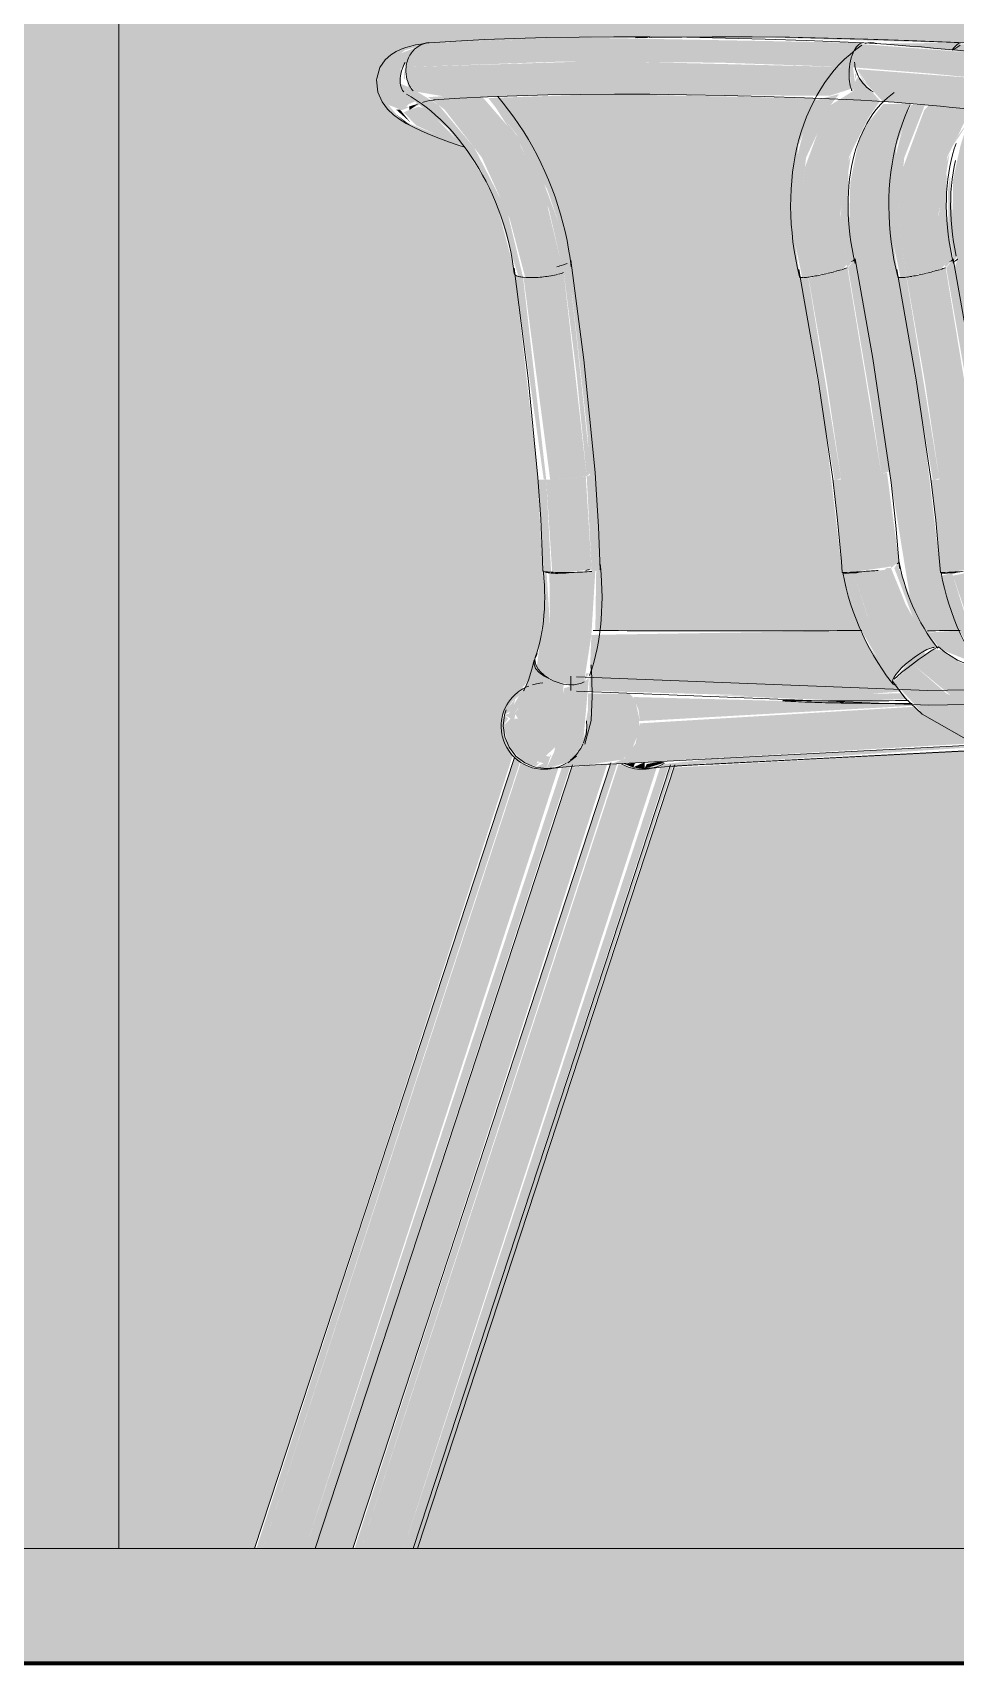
# Model space of a CAD drawing. Header units: inches. Extents: x 20426 to 92531, y -195 to 750.
# Drawn here: x 28104.65 to 28120.73, y 0 to 28.43 of the extents above; entities that cross this region are included whole.
import ezdxf

# ---------------------------------------------------------------- set-up
doc = ezdxf.new("R2010")
doc.units = ezdxf.units.IN
doc.header["$MEASUREMENT"] = 0
doc.linetypes.add('Grid Line 1_2_', pattern=[0.875, 0.5, -0.125, 0.125, -0.125])
for name, color, linetype, lineweight in [('A-DOOR', 31, 'Continuous', 13), ('A-FLOR-LEVL', 51, 'Continuous', 9), ('A-GLAZ-CWMG', 51, 'Continuous', 9), ('C-TOPO', 7, 'Continuous', 9), ('I-FURN', 30, 'Continuous', 9)]:
    doc.layers.add(name, color=color, linetype=linetype, lineweight=lineweight)

# ---------------------------------------------------------------- blocks, each defined once
blk = doc.blocks.new('HermanMiller_Collection_Air-Chair_SideChair_Arms - Arms-457867-Elevation - South')
at = {"layer": 'I-FURN'}
h = blk.add_hatch(color=256, dxfattribs=at)
h.paths.add_polyline_path([(26177.513, 26.845), (26177.754, 27.083), (26177.732, 27.076), (26177.514, 26.846)], flags=0)
h.paths.add_polyline_path([(26177.363, 26.451), (26177.686, 26.947), (26177.454, 26.63), (26177.382, 26.487)], flags=0)
h = blk.add_hatch(color=256, dxfattribs=at)
h.paths.add_polyline_path([(26177.381, 24.437), (26177.433, 24.515), (26177.343, 25.436), (26177.315, 25.951), (26177.281, 25.682), (26177.286, 25.064), (26177.38, 24.439)], flags=0)
h.paths.add_polyline_path([(26177.292, 24.485), (26177.293, 24.485), (26177.292, 24.485)], flags=0)
h.paths.add_polyline_path([(26177.362, 24.485), (26177.368, 24.485), (26177.359, 24.505)], flags=0)
for points in [[(26177.976, 20.748), (26178.049, 20.78), (26177.448, 24.485), (26177.398, 24.334), (26177.976, 20.75)], [(26167.997, 2), (26168.036, 2), (26172.493, 15.659), (26172.428, 15.615), (26167.96, 2)]]:
    blk.add_hatch(color=256, dxfattribs=at).paths.add_polyline_path(points, flags=0)
for p, q in [((26171.874, 28.335), (26172.042, 28.34)), ((26173.179, 15.675), (26178.026, 15.928)), ((26168.037, 2), (26172.52, 15.664))]:
    blk.add_line(p, q, dxfattribs=at)
at = {"layer": 'I-FURN', "flags": 128}
for points in [[(26172.111, 28.341), (26172.641, 28.35), (26173.243, 28.353), (26173.869, 28.352), (26174.518, 28.345), (26175.189, 28.332), (26175.881, 28.314), (26176.593, 28.291), (26177.324, 28.263), (26177.601, 28.251)], [(26177.409, 26.196), (26177.386, 26.091), (26177.367, 25.982), (26177.352, 25.87), (26177.339, 25.756), (26177.331, 25.64), (26177.326, 25.521), (26177.325, 25.401), (26177.327, 25.279), (26177.334, 25.156), (26177.344, 25.032), (26177.358, 24.907), (26177.375, 24.781), (26177.397, 24.655), (26177.422, 24.529)], [(26172.483, 15.632), (26172.558, 15.638), (26172.639, 15.644), (26172.727, 15.649), (26172.821, 15.655), (26172.922, 15.661), (26173.028, 15.667), (26173.14, 15.673), (26173.179, 15.675)]]:
    blk.add_lwpolyline(points, dxfattribs=at)
at = {"layer": 'I-FURN'}
blk.add_ellipse((26176.956, 24.392), major_axis=(0.491, 0.093), ratio=0.137076, start_param=5.750632, end_param=6.274231, dxfattribs=at)
blk = doc.blocks.new('HermanMiller_Collection_Air-Chair_SideChair_Arms - Arms-V18-Elevation - South')
at = {"layer": 'I-FURN'}
for points in [[(26177.356, 28.114), (26177.451, 28.228), (26177.503, 28.249), (26175.978, 28.234), (26177.281, 28.121)], [(26179.625, 27.861), (26179.649, 28.061), (26177.451, 28.228), (26177.402, 28.11), (26179.594, 27.865)], [(26176.469, 24.155), (26176.546, 24.162), (26176.407, 25.242), (26176.518, 26.248), (26176.879, 27.169), (26176.642, 27.165), (26176.536, 26.943), (26176.278, 25.936), (26176.269, 25.026), (26176.451, 24.156)], [(26176.546, 24.162), (26177.154, 24.3), (26177.227, 24.38), (26177.114, 25.257), (26177.27, 26.268), (26177.603, 26.939), (26177.689, 27.089), (26176.945, 27.163), (26176.866, 27.076), (26176.5, 26.082), (26176.407, 25.242), (26176.545, 24.177)], [(26177.234, 24.327), (26177.303, 24.41), (26177.349, 24.46), (26177.358, 24.515), (26177.259, 25.289), (26177.253, 25.993), (26177.306, 26.33), (26177.195, 25.993), (26177.118, 25.22), (26177.231, 24.351)], [(26177.831, 20.731), (26177.973, 20.78), (26177.372, 24.485), (26177.249, 24.327), (26177.572, 22.477)], [(26177.051, 20.635), (26177.127, 20.656), (26176.556, 24.164), (26176.419, 24.162), (26177.013, 20.637), (26177.023, 20.637)], [(26177.13, 20.637), (26177.831, 20.731), (26177.239, 24.329), (26176.765, 24.2), (26176.561, 24.155), (26176.878, 22.333)], [(26177.166, 19.015), (26177.295, 19.025), (26177.13, 20.637), (26176.983, 20.635), (26177.153, 19.016)], [(26177.295, 19.02), (26177.929, 19.108), (26177.971, 19.118), (26177.996, 19.118), (26177.831, 20.731), (26177.13, 20.637), (26177.295, 19.025)], [(26177.997, 17.496), (26178.504, 17.606), (26178.685, 17.704), (26178.256, 18.452), (26177.998, 19.093), (26177.92, 19.091), (26177.885, 19.06), (26177.828, 19.055), (26177.366, 18.961), (26177.694, 17.998), (26177.99, 17.507)], [(26177.782, 17.469), (26177.964, 17.55), (26177.586, 18.254), (26177.351, 19.009), (26177.176, 18.961), (26177.484, 17.998), (26177.776, 17.479)], [(26177.708, 17.46), (26177.762, 17.501), (26177.453, 18.003), (26176.933, 17.969), (26177.141, 17.681), (26177.636, 17.482), (26177.697, 17.464)], [(26173.083, 15.675), (26177.875, 15.978), (26177.697, 16.017), (26177.556, 15.997), (26173.359, 15.776), (26173.154, 15.688)], [(26167.051, 2), (26171.514, 15.682), (26171.391, 15.658), (26166.937, 2), (26166.987, 2)], [(26167.351, 2), (26167.794, 2), (26172.206, 15.622), (26171.775, 15.606), (26171.538, 15.675), (26167.051, 2), (26167.248, 2)], [(26167.794, 2), (26167.96, 2), (26172.417, 15.659), (26172.262, 15.615), (26169.129, 6.068)], [(26171.993, 15.597), (26172.341, 15.701), (26172.261, 15.721), (26172.029, 15.675), (26171.994, 15.6)], [(26172.161, 15.615), (26172.697, 15.66), (26173.226, 15.701), (26173.311, 15.776), (26172.297, 15.675)]]:
    blk.add_hatch(color=256, dxfattribs=at).paths.add_polyline_path(points, flags=0)
h = blk.add_hatch(color=256, dxfattribs=at)
h.paths.add_polyline_path([(26176.914, 18.001), (26177.482, 18.003), (26177.172, 18.974), (26177.142, 19.077), (26176.837, 21.642), (26176.397, 24.26), (26176.273, 25.121), (26176.383, 26.453), (26176.632, 27.19), (26176.152, 27.181), (26175.798, 26.739), (26175.697, 26.411), (26175.577, 25.819), (26175.56, 25.064), (26176.616, 18.591), (26176.813, 18.172), (26176.891, 18.039)], flags=0)
h.paths.add_polyline_path([(26175.58, 24.485), (26175.578, 24.512), (26175.58, 24.485)], flags=0)
h = blk.add_hatch(color=256, dxfattribs=at)
h.paths.add_polyline_path([(26171.993, 15.597), (26171.993, 15.707), (26171.914, 15.675), (26171.799, 15.622), (26171.923, 15.606)], flags=0)
h.paths.add_polyline_path([(26171.799, 15.622), (26171.827, 15.699), (26171.672, 15.675)], flags=0)
h = blk.add_hatch(color=256, dxfattribs=at)
h.paths.add_polyline_path([(26171.775, 15.606), (26171.799, 15.622), (26171.745, 15.622)], flags=0)
h.paths.add_polyline_path([(26172.065, 15.612), (26172.297, 15.675), (26172.126, 15.623)], flags=0)
for p, q in [((26171.833, 28.336), (26171.989, 28.34)), ((26177.489, 28.206), (26177.384, 28.13)), ((26173.103, 15.675), (26178.015, 15.931)), ((26171.404, 15.698), (26166.909, 2)), ((26167.961, 2), (26172.445, 15.664)), ((26172.122, 15.608), (26171.993, 15.597))]:
    blk.add_line(p, q, dxfattribs=at)
at = {"layer": 'I-FURN', "flags": 128}
for points in [[(26172.069, 28.342), (26172.566, 28.35), (26173.167, 28.353), (26173.793, 28.352), (26174.442, 28.345), (26175.113, 28.332), (26175.805, 28.314), (26176.518, 28.291), (26177.249, 28.263), (26177.525, 28.251)], [(26176.619, 27.165), (26176.582, 27.088), (26176.528, 26.961), (26176.478, 26.83), (26176.434, 26.697), (26176.394, 26.561), (26176.359, 26.422), (26176.329, 26.281), (26176.304, 26.138), (26176.284, 25.993), (26176.268, 25.845), (26176.257, 25.697), (26176.251, 25.547), (26176.249, 25.395), (26176.253, 25.243), (26176.261, 25.09), (26176.273, 24.936), (26176.29, 24.782), (26176.312, 24.628), (26176.338, 24.474), (26176.368, 24.32), (26176.403, 24.167)], [(26177.42, 26.495), (26177.388, 26.399), (26177.359, 26.299), (26177.333, 26.196), (26177.311, 26.091), (26177.292, 25.982), (26177.276, 25.87), (26177.264, 25.756), (26177.255, 25.64), (26177.251, 25.521), (26177.249, 25.401), (26177.252, 25.279), (26177.258, 25.156), (26177.268, 25.032), (26177.282, 24.907), (26177.3, 24.781), (26177.321, 24.655), (26177.346, 24.529), (26177.375, 24.402)], [(26177.973, 20.78), (26177.68, 22.744), (26177.372, 24.486)], [(26176.39, 24.299), (26176.727, 22.377), (26176.982, 20.647)], [(26176.982, 20.647), (26177.068, 19.929), (26177.134, 19.207), (26177.148, 19.017)], [(26177.158, 19.015), (26177.185, 18.877), (26177.218, 18.74), (26177.254, 18.603), (26177.295, 18.468), (26177.34, 18.334), (26177.389, 18.201), (26177.442, 18.07), (26177.499, 17.941), (26177.56, 17.815), (26177.625, 17.69), (26177.694, 17.568), (26177.758, 17.462)], [(26171.993, 15.597), (26171.799, 15.622), (26171.637, 15.687)], [(26172.118, 15.604), (26172.126, 15.605), (26172.15, 15.608), (26172.184, 15.612), (26172.228, 15.617), (26172.28, 15.622), (26172.34, 15.627), (26172.407, 15.632), (26172.482, 15.638), (26172.564, 15.644), (26172.652, 15.649), (26172.746, 15.655), (26172.846, 15.661), (26172.953, 15.667), (26173.065, 15.673), (26173.103, 15.675)]]:
    blk.add_lwpolyline(points, dxfattribs=at)
at = {"layer": 'I-FURN'}
for centre, major_axis, ratio, start_param, end_param in [((26176.881, 24.392), (0.491, 0.093), 0.137076, 5.750632, 6.274231), ((26176.881, 24.392), (0.491, 0.093), 0.137076, 3.132638, 3.141593), ((26176.889, 24.285), (0.486, 0.118), 0.11091, 3.117428, 3.641027), ((26176.889, 24.285), (0.486, 0.118), 0.11091, 3.927624, 4.164626), ((26176.889, 24.285), (0.486, 0.118), 0.11091, 4.19201, 4.426425), ((26176.889, 24.285), (0.486, 0.118), 0.11091, 4.449878, 4.688225), ((26176.889, 24.285), (0.486, 0.118), 0.11091, 4.712693, 4.950024), ((26176.889, 24.285), (0.486, 0.118), 0.11091, 4.976849, 5.211823), ((26176.889, 24.285), (0.486, 0.118), 0.11091, 5.243425, 5.473623), ((26176.889, 24.285), (0.486, 0.118), 0.11091, 3.675263, 3.902826), ((26177.647, 19.052), (0.499, 0.035), 0.020295, 3.141996, 3.927394), ((26177.649, 19.106), (0.492, 0.091), 0.107353, 3.141593, 4.040105), ((26177.647, 19.052), (0.499, 0.035), 0.020295, 3.927394, 4.450993), ((26177.649, 19.106), (0.492, 0.091), 0.107353, 4.040105, 4.477529), ((26171.95, 16.334), (-0.202, 0.722), 0.995009, 2.368097, 2.891696), ((26171.95, 16.334), (-0.202, 0.722), 0.995009, 2.891696, 3.415295)]:
    blk.add_ellipse(centre, major_axis=major_axis, ratio=ratio, start_param=start_param, end_param=end_param, dxfattribs=at)
blk.add_open_spline([(26177.503, 28.249), (26177.494, 28.248), (26177.459, 28.238), (26177.41, 28.197), (26177.369, 28.145), (26177.355, 28.12)], degree=3, knots=[-0.8571429, -0.8571429, -0.8571429, -0.8571429, -0.7857143, -0.5714286, -0.4285714, -0.4285714, -0.4285714, -0.4285714], dxfattribs=at)
blk.add_open_spline([(26176.92, 18.001), (26177.109, 18.002), (26177.3, 18.002), (26177.49, 18.003)], degree=3, dxfattribs=at)
blk = doc.blocks.new('opening - opening-915839-Elevation - South')
at = {"layer": 'A-DOOR'}
h = blk.add_hatch(color=256, dxfattribs=at)
h.paths.add_polyline_path([(25989.89, 2), (26016.078, 2), (26016.078, 45.518), (25989.89, 45.518), (25989.89, 20.133)], flags=0)
h.paths.add_polyline_path([(26260.166, 2), (26261.39, 2), (26261.39, 45.518), (26235.203, 45.518), (26235.203, 2), (26242.887, 2)], flags=0)
h.paths.add_polyline_path([(26139.213, 2), (26160.828, 2), (26160.828, 45.518), (26127.64, 45.518), (26127.64, 5.181), (26128.684, 2), (26129.34, 2)], flags=0)
h.paths.add_polyline_path([(26090.453, 2), (26093.176, 2), (26093.176, 28.5), (26090.471, 28.5), (26090.453, 10.757)], flags=0)
h.paths.add_polyline_path([(26097.419, 2), (26102.362, 2), (26103.181, 15.676), (26103.379, 16.429), (26103.691, 16.906), (26103.746, 17.034), (26103.842, 17.184), (26103.9, 17.236), (26104.143, 17.47), (26104.749, 17.496), (26104.78, 17.552), (26105.018, 17.552), (26109.318, 17.59), (26108.319, 20.996), (26107.168, 24.236), (26107.164, 25.019), (26107.242, 25.428), (26107.487, 26.039), (26108.147, 26.648), (26108.901, 26.933), (26112.457, 27.611), (26115.958, 28.062), (26118.629, 28.266), (26122.331, 28.346), (26123.64, 28.338), (26123.64, 45.518), (26090.453, 45.518), (26090.453, 30), (26120.753, 30), (26120.753, 28.75), (26102.505, 28.75), (26102.505, 28.5), (26100.215, 28.5), (26100.215, 28.75), (26100.123, 28.75), (26100.123, 28.5), (26097.419, 28.5), (26097.419, 10.757)], flags=0)
h.paths.add_polyline_path([(26104.153, 2), (26113.664, 2), (26109.824, 15.775), (26104.236, 16.092), (26104.172, 16.084), (26104.131, 15.978), (26104.129, 15.848), (26104.153, 15.619), (26103.362, 2), (26104.143, 2)], flags=0)
h.paths.add_polyline_path([(26182.41, 2), (26190.521, 2), (26189.757, 15.848), (26189.723, 15.957), (26185.846, 15.775), (26182.006, 2)], flags=0)
h.paths.add_polyline_path([(26167.947, 26.785), (26167.81, 26.953), (26167.913, 26.821)], flags=0)
h.paths.add_polyline_path([(26162.828, 2), (26165.199, 2), (26169.698, 15.836), (26169.522, 16.124), (26169.513, 16.512), (26169.807, 16.941), (26169.992, 17.162), (26170.049, 17.159), (26170.113, 17.318), (26170.111, 17.377), (26170.084, 17.52), (26170.153, 17.746), (26170.23, 18.263), (26170.248, 18.406), (26170.124, 20.747), (26169.719, 24.299), (26169.439, 25.346), (26169.215, 25.854), (26168.854, 26.418), (26168.741, 26.493), (26167.794, 26.882), (26167.639, 27.034), (26167.362, 27.37), (26167.326, 27.627), (26167.457, 27.741), (26167.404, 27.798), (26167.817, 28.121), (26168.304, 28.253), (26170.997, 28.337), (26174.228, 28.337), (26177.765, 28.234), (26181.128, 27.895), (26183.651, 27.539), (26186.43, 27.025), (26187.118, 26.833), (26187.71, 26.533), (26187.843, 26.394), (26188.042, 26.204), (26188.362, 25.644), (26188.514, 24.96), (26188.514, 24.589), (26188.438, 24.016), (26188.004, 22.733), (26187.02, 19.985), (26186.341, 17.55), (26190.921, 17.537), (26190.972, 17.489), (26191.666, 17.352), (26191.915, 17.062), (26192.041, 16.843), (26192.193, 16.615), (26192.43, 16.145), (26192.438, 15.944), (26192.527, 15.445), (26193.348, 2), (26196.464, 2), (26196.464, 28.5), (26191.378, 28.5), (26191.378, 28.75), (26173.129, 28.75), (26173.129, 30), (26197.015, 30), (26197.015, 45.518), (26162.828, 45.518), (26162.828, 10.169)], flags=0)
h.paths.add_polyline_path([(26166.248, 2), (26166.91, 2), (26171.345, 15.688), (26170.716, 15.615), (26166.254, 2.019)], flags=0)
h.paths.add_polyline_path([(26180.888, 2), (26180.895, 2), (26184.665, 15.72), (26184.031, 15.675), (26180.806, 4.107), (26180.847, 2)], flags=0)
h.paths.add_polyline_path([(26179.183, 2), (26179.733, 3.974), (26179.618, 15.594), (26179.269, 15.622), (26178.962, 15.622), (26179.06, 2), (26179.176, 2)], flags=0)
h.paths.add_polyline_path([(26173.755, 2), (26178.031, 2), (26177.988, 15.636), (26178.042, 15.675), (26178.099, 15.701), (26177.951, 15.925), (26172.504, 15.615), (26168.036, 2), (26173.679, 2)], flags=0)
h.paths.add_polyline_path([(26219.782, 2), (26219.853, 2), (26219.919, 15.666), (26219.34, 15.591), (26219.207, 15.585), (26219.207, 4.038), (26219.775, 2)], flags=0)
h.paths.add_polyline_path([(26217.995, 2), (26218.142, 2), (26218.111, 3.983), (26214.809, 15.695), (26214.177, 15.675), (26217.988, 2)], flags=0)
h.paths.add_polyline_path([(26220.97, 2), (26230.922, 2), (26226.373, 15.675), (26226.213, 15.658), (26224.454, 15.745), (26220.891, 15.915), (26220.921, 15.776), (26220.97, 15.636), (26220.995, 15.629), (26220.927, 2)], flags=0)
h.paths.add_polyline_path([(26216.952, 2), (26213.112, 15.775), (26209.185, 15.904), (26209.186, 15.7), (26209.228, 15.619), (26208.437, 2), (26212.752, 2)], flags=0)
h.paths.add_polyline_path([(26232.063, 2), (26232.628, 2.019), (26228.086, 15.675), (26227.797, 15.668), (26227.491, 15.658), (26231.972, 2)], flags=0)
h.paths.add_polyline_path([(26123.64, 2), (26123.64, 14.17), (26123.15, 15.663), (26122.925, 15.658), (26121.166, 15.745), (26116.002, 15.975), (26115.805, 15.867), (26115.845, 15.776), (26115.895, 15.636), (26115.919, 15.643), (26115.895, 2), (26122.515, 2)], flags=0)
h.paths.add_polyline_path([(26191.637, 2), (26192.233, 2), (26191.47, 15.846), (26191.363, 16.085), (26190.646, 15.969), (26190.74, 15.445), (26191.569, 2), (26191.612, 2)], flags=0)
h.paths.add_polyline_path([(26206.65, 2), (26207.362, 2), (26208.222, 15.893), (26208.199, 16.009), (26207.513, 16.104), (26207.46, 16.084), (26207.418, 15.973), (26207.403, 15.733), (26207.441, 15.619), (26206.718, 3.184)], flags=0)
h.paths.add_polyline_path([(26114.844, 2), (26114.853, 2), (26114.892, 15.675), (26114.436, 15.587), (26110.888, 15.675), (26114.707, 2), (26114.823, 2)], flags=0)
h.paths.add_polyline_path([(26205.65, 2), (26206.469, 15.676), (26206.668, 16.429), (26206.979, 16.906), (26207.034, 17.034), (26207.13, 17.184), (26207.188, 17.236), (26207.431, 17.47), (26208.037, 17.496), (26208.068, 17.552), (26208.329, 17.552), (26212.606, 17.59), (26211.607, 20.996), (26210.456, 24.236), (26210.453, 25.019), (26210.531, 25.428), (26210.775, 26.039), (26211.435, 26.648), (26212.189, 26.933), (26215.81, 27.62), (26219.618, 28.096), (26221.917, 28.266), (26225.795, 28.343), (26230.857, 28.213), (26231.157, 28.117), (26231.376, 28.001), (26231.633, 27.56), (26231.595, 27.37), (26231.354, 27.076), (26231.062, 26.817), (26230.79, 26.699), (26230.056, 26.362), (26229.862, 26.075), (26229.501, 25.296), (26229.302, 24.593), (26229.145, 23.599), (26228.827, 20.672), (26228.748, 18.094), (26228.874, 17.52), (26228.874, 17.456), (26228.874, 17.287), (26228.931, 17.285), (26229.071, 16.992), (26229.26, 16.853), (26229.445, 16.512), (26229.382, 16.035), (26229.235, 15.793), (26233.203, 3.697), (26233.203, 45.518), (26199.015, 45.518), (26199.015, 30), (26225.753, 30), (26225.711, 28.75), (26207.505, 28.75), (26207.505, 28.5), (26202.419, 28.5), (26202.419, 2), (26205.615, 2)], flags=0)
h.paths.add_polyline_path([(26180.788, 7.76), (26182.988, 15.652), (26180.931, 15.632), (26180.749, 15.622), (26180.774, 10.592)], flags=0)
h.paths.add_polyline_path([(26218.17, 7.76), (26218.184, 15.635), (26217.786, 15.597), (26217.732, 15.587), (26215.978, 15.624), (26218.141, 7.863)], flags=0)
h.paths.add_polyline_path([(26114.479, 15.597), (26114.469, 15.677), (26114.479, 15.597)], flags=0)
h.paths.add_polyline_path([(26207.329, 15.978), (26207.451, 16.104), (26207.389, 16.071), (26207.332, 15.982)], flags=0)
h.paths.add_polyline_path([(26104.041, 15.978), (26104.163, 16.104), (26104.101, 16.071), (26104.044, 15.982)], flags=0)
h.paths.add_polyline_path([(26108.456, 25.705), (26108.359, 25.705), (26108.422, 25.686)], flags=0)
h.paths.add_polyline_path([(26116.175, 17.46), (26116.39, 17.495), (26116.448, 17.496), (26116.678, 17.647), (26116.842, 17.789), (26117.279, 18.633), (26117.465, 19.251), (26117.773, 21.787), (26118.311, 25.72), (26118.231, 26.257), (26118.238, 26.437), (26117.908, 27.027), (26117.689, 27.223), (26115.859, 27.052), (26112.16, 26.556), (26109.48, 26.061), (26108.841, 25.884), (26108.36, 25.592), (26108.158, 25.299), (26108.187, 25.296), (26108.109, 24.999), (26108.094, 24.566), (26108.043, 24.539), (26108.031, 24.409), (26108.114, 24.26), (26108.233, 24.038), (26108.266, 23.984), (26109.646, 20.133), (26110.366, 17.549), (26115.854, 17.5), (26116.142, 17.464)], flags=0)
h.paths.add_polyline_path([(26211.745, 25.705), (26211.647, 25.705), (26211.71, 25.686)], flags=0)
h.paths.add_polyline_path([(26213.845, 17.549), (26214.316, 17.598), (26213.319, 20.996), (26212.168, 24.236), (26212.164, 25.019), (26212.242, 25.428), (26212.339, 25.912), (26211.725, 25.682), (26211.446, 25.299), (26211.475, 25.296), (26211.398, 24.999), (26211.382, 24.566), (26211.331, 24.539), (26211.319, 24.409), (26211.395, 24.283), (26211.521, 24.038), (26211.554, 23.984), (26212.934, 20.133), (26213.654, 17.549), (26213.821, 17.549)], flags=0)
h.paths.add_polyline_path([(26187.519, 24.797), (26187.465, 24.821), (26187.508, 24.821)], flags=0)
h.paths.add_polyline_path([(26185.113, 17.549), (26185.229, 17.55), (26186.366, 21.414), (26187.366, 24.042), (26187.423, 24.057), (26187.497, 24.518), (26187.48, 25.03), (26187.528, 25.02), (26187.469, 25.163), (26187.441, 25.3), (26187.437, 25.355), (26187.053, 25.745), (26186.64, 25.879), (26186.465, 25.919), (26186.64, 25.428), (26186.718, 25.019), (26186.727, 24.589), (26186.651, 24.016), (26186.217, 22.733), (26185.234, 19.993), (26184.57, 17.55), (26184.999, 17.549)], flags=0)
h.paths.add_polyline_path([(26213.456, 25.705), (26213.36, 25.654), (26213.449, 25.701)], flags=0)
h.paths.add_polyline_path([(26213.532, 25.705), (26213.435, 25.68), (26213.531, 25.704)], flags=0)
h.paths.add_polyline_path([(26215.441, 17.55), (26219.856, 17.589), (26220.13, 17.789), (26220.567, 18.633), (26220.753, 19.251), (26221.071, 21.858), (26221.599, 25.72), (26221.519, 26.257), (26221.526, 26.437), (26221.202, 27.021), (26221.09, 27.071), (26217.16, 26.544), (26214.556, 26.061), (26213.457, 25.616), (26213.258, 25.296), (26213.258, 25.286), (26213.185, 24.999), (26213.169, 24.566), (26213.114, 24.551), (26213.106, 24.409), (26213.177, 24.303), (26213.309, 24.038), (26213.356, 23.945), (26214.721, 20.133), (26215.441, 17.552)], flags=0)
h.paths.add_polyline_path([(26185.807, 24.797), (26185.753, 24.821), (26185.796, 24.821)], flags=0)
h.paths.add_polyline_path([(26183.49, 17.55), (26183.517, 17.55), (26184.639, 21.374), (26185.654, 24.042), (26185.708, 24.046), (26185.785, 24.518), (26185.768, 25.03), (26185.816, 25.02), (26185.757, 25.163), (26185.725, 25.299), (26185.725, 25.355), (26185.341, 25.745), (26184.648, 26.013), (26183.905, 26.172), (26182.41, 26.444), (26179.201, 26.911), (26177.792, 27.03), (26177.585, 26.738), (26177.496, 26.451), (26177.368, 25.867), (26177.359, 24.991), (26178.404, 18.591), (26178.6, 18.172), (26178.929, 17.681), (26179.229, 17.569), (26183.388, 17.55)], flags=0)
h.paths.add_polyline_path([(26169.763, 24.313), (26169.765, 24.324), (26169.761, 24.324)], flags=0)
h.paths.add_polyline_path([(26177.368, 24.485), (26177.369, 24.485), (26177.359, 24.544)], flags=0)
h.paths.add_polyline_path([(26213.195, 24.63), (26213.187, 24.876), (26213.204, 24.808), (26213.2, 24.732)], flags=0)
h.paths.add_polyline_path([(26108.12, 24.63), (26108.088, 24.825), (26108.128, 24.808), (26108.125, 24.732)], flags=0)
h.paths.add_polyline_path([(26211.408, 24.63), (26211.376, 24.825), (26211.417, 24.821), (26211.413, 24.732)], flags=0)
h.paths.add_polyline_path([(26167.896, 27.078), (26168.082, 27.181), (26168.016, 27.211), (26168.02, 27.165), (26167.904, 27.084)], flags=0)
h.paths.add_polyline_path([(26167.766, 27.076), (26167.891, 27.127), (26167.837, 27.139), (26167.769, 27.078)], flags=0)
h.paths.add_polyline_path([(26199.015, 48.555), (26233.203, 48.555), (26233.203, 93.768), (26199.015, 93.768), (26199.015, 57.638)], flags=0)
h.paths.add_polyline_path([(26121.934, 48.555), (26123.64, 48.555), (26123.64, 93.768), (26090.453, 93.768), (26090.453, 48.555)], flags=0)
h.paths.add_polyline_path([(26197.015, 48.555), (26197.015, 93.768), (26162.828, 93.768), (26162.828, 48.555), (26191.05, 48.555)], flags=0)
h.paths.add_polyline_path([(26127.64, 48.555), (26160.828, 48.555), (26160.828, 93.768), (26127.64, 93.768), (26127.64, 57.638)], flags=0)
h.paths.add_polyline_path([(26261.39, 48.555), (26261.39, 93.768), (26235.203, 93.768), (26235.203, 48.555), (26260.166, 48.555)], flags=0)
h.paths.add_polyline_path([(26016.078, 48.555), (26016.078, 93.768), (25989.89, 93.768), (25989.89, 48.555)], flags=0)
h.paths.add_polyline_path([(26156.492, 98), (26160.828, 98), (26160.828, 99.098), (26128.015, 99.098), (26128.015, 98)], flags=0)
h.paths.add_polyline_path([(26235.85, 98), (26261.39, 98), (26261.39, 129.271), (26259.783, 134), (26235.203, 134), (26235.203, 119.043), (26235.436, 119.043), (26237.535, 118.584), (26239.472, 117.699), (26241.323, 116.282), (26241.624, 115.971), (26242.728, 114.61), (26243.629, 112.925), (26244.198, 111.049), (26244.39, 109.098), (26244.171, 107.017), (26243.419, 104.846), (26242.37, 103.097), (26240.921, 101.55), (26239.304, 100.399), (26237.48, 99.587), (26235.203, 99.077), (26235.203, 98), (26235.436, 98)], flags=0)
h.paths.add_polyline_path([(26162.828, 98), (26197.015, 98), (26197.015, 99.098), (26162.828, 99.098)], flags=0)
h.paths.add_polyline_path([(26233.203, 98), (26233.203, 99.098), (26199.015, 99.098), (26199.015, 98), (26232.745, 98)], flags=0)
h.paths.add_polyline_path([(26216.968, 119.098), (26233.203, 119.098), (26233.203, 134), (26199.015, 134), (26199.015, 119.098), (26215.297, 119.098)], flags=0)
h.paths.add_polyline_path([(26162.828, 119.098), (26197.015, 119.098), (26197.015, 134), (26162.828, 134), (26162.828, 132.649)], flags=0)
h.paths.add_polyline_path([(26160.828, 119.098), (26160.828, 134), (26128.015, 134), (26128.015, 119.098), (26156.492, 119.098)], flags=0)
blk = doc.blocks.new('HermanMiller_Collection_Air-Chair_SideChair_Arms - Arms-V41-Elevation - South')
at = {"layer": 'I-FURN'}
for points in [[(26167.457, 27.741), (26167.777, 27.812), (26167.966, 28.117), (26168.044, 28.184), (26167.582, 28.001), (26167.354, 27.75)], [(26167.835, 27.825), (26170.531, 27.921), (26173.288, 27.904), (26175.562, 27.825), (26175.645, 28.117), (26175.791, 28.249), (26170.997, 28.337), (26168.231, 28.249), (26168.044, 28.184), (26167.903, 28.032), (26167.859, 27.933)], [(26177.886, 27.624), (26177.938, 28.061), (26175.739, 28.228), (26175.608, 28.032), (26175.562, 27.825), (26175.646, 27.819), (26175.686, 27.816), (26177.011, 27.71)], [(26168.694, 27.281), (26170.531, 27.345), (26173.524, 27.334), (26175.223, 27.327), (26175.593, 27.448), (26175.555, 27.718), (26175.555, 27.825), (26171.222, 27.931), (26167.835, 27.825), (26167.855, 27.603), (26167.967, 27.405), (26168.656, 27.287)], [(26174.835, 24.162), (26175.442, 24.3), (26175.515, 24.38), (26175.402, 25.257), (26175.558, 26.268), (26175.891, 26.939), (26176.096, 27.235), (26175.716, 27.671), (26175.663, 27.579), (26175.63, 27.41), (26175.235, 27.165), (26175.158, 27.084), (26174.788, 26.082), (26174.695, 25.242), (26174.833, 24.177)], [(26176.01, 27.383), (26175.822, 27.579), (26175.686, 27.816), (26175.802, 27.579), (26176.005, 27.385)], [(26169.874, 24.162), (26169.602, 25.296), (26169.024, 26.419), (26168.401, 27.165), (26168.036, 27.392), (26167.883, 27.477), (26167.739, 27.535), (26167.794, 27.393), (26168.558, 26.761), (26169.087, 26.09), (26169.457, 25.296), (26169.631, 24.712), (26169.793, 24.177), (26169.837, 24.169)], [(26173.481, 17.999), (26175.77, 18.003), (26175.46, 18.974), (26175.436, 19.017), (26175.125, 21.642), (26174.685, 24.26), (26174.562, 25.121), (26174.671, 26.453), (26174.99, 27.283), (26171.232, 27.355), (26169.268, 27.286), (26169.761, 26.652), (26170.296, 25.691), (26170.498, 25.103), (26170.729, 23.861), (26170.995, 21.448), (26171.155, 19.044), (26171.148, 19.002), (26171.134, 18.004), (26172.69, 18)], [(26168.81, 26.469), (26168.2, 27.094), (26168.056, 27.135), (26167.885, 27.078), (26167.794, 27.034), (26168.014, 26.808), (26168.581, 26.548), (26168.81, 26.469)], [(26167.896, 27.078), (26168.056, 27.19), (26167.889, 27.139), (26167.895, 27.084)], [(26170.548, 24.369), (26170.643, 24.405), (26170.498, 25.103), (26170.164, 25.993), (26169.807, 26.579), (26169.356, 27.187), (26169.533, 26.909), (26169.834, 26.458), (26170.324, 25.351), (26170.547, 24.372)], [(26175.522, 24.327), (26175.591, 24.41), (26175.637, 24.46), (26175.646, 24.515), (26175.547, 25.289), (26175.541, 25.993), (26175.594, 26.33), (26175.483, 25.993), (26175.407, 25.22), (26175.519, 24.351)], [(26176.119, 20.731), (26176.261, 20.78), (26175.66, 24.485), (26175.537, 24.327), (26175.931, 21.998)], [(26170.278, 20.637), (26169.874, 24.162), (26169.74, 24.2), (26169.741, 24.155), (26170.234, 20.641), (26170.27, 20.638)], [(26170.382, 20.635), (26170.983, 20.696), (26170.568, 24.375), (26170.455, 24.344), (26170.476, 24.212), (26169.947, 24.157), (26169.883, 24.155), (26170.347, 20.636)], [(26170.983, 20.696), (26171.057, 20.756), (26170.708, 24.029), (26170.645, 24.405), (26170.568, 24.375), (26170.806, 22.477)], [(26175.339, 20.635), (26175.415, 20.656), (26174.844, 24.164), (26174.707, 24.162), (26175.301, 20.637), (26175.311, 20.637)], [(26175.418, 20.637), (26176.119, 20.731), (26175.527, 24.329), (26175.053, 24.2), (26174.851, 24.144), (26175.167, 22.333)], [(26176.287, 19.093), (26176.368, 19.16), (26176.424, 19.189), (26176.217, 20.757), (26176.119, 20.731), (26176.284, 19.118)], [(26170.363, 19.02), (26170.278, 20.637), (26170.133, 20.635), (26170.234, 19.033), (26170.334, 19.022)], [(26170.587, 19.015), (26171.069, 19.068), (26170.967, 20.693), (26170.382, 20.635), (26170.278, 20.635), (26170.382, 19.019), (26170.467, 19.016)], [(26171.07, 19.034), (26171.155, 19.044), (26171.061, 20.716), (26170.983, 20.696), (26171.067, 19.115)], [(26175.454, 19.015), (26175.583, 19.025), (26175.418, 20.637), (26175.271, 20.635), (26175.441, 19.016)], [(26175.583, 19.02), (26176.217, 19.108), (26176.26, 19.118), (26176.284, 19.118), (26176.119, 20.731), (26175.418, 20.637), (26175.583, 19.025)], [(26176.411, 17.287), (26176.792, 17.606), (26176.973, 17.704), (26176.544, 18.452), (26176.287, 19.093), (26176.208, 19.091), (26176.173, 19.06), (26176.116, 19.055), (26175.639, 19.009), (26175.931, 18.083), (26176.108, 17.789)], [(26176.978, 17.697), (26177.084, 17.715), (26176.603, 18.633), (26176.392, 19.169), (26176.345, 19.091), (26176.691, 18.172), (26176.922, 17.789)], [(26170.174, 17.287), (26170.344, 18.094), (26170.284, 19.018), (26170.231, 19.025), (26170.219, 18.172), (26170.113, 17.371)], [(26170.737, 17.058), (26170.847, 17.073), (26171.044, 18.008), (26171.029, 19.031), (26170.333, 19.009), (26170.344, 18.094), (26170.174, 17.287), (26170.431, 17.118), (26170.718, 17.059)], [(26176.309, 17.095), (26176.352, 17.209), (26176.411, 17.287), (26175.874, 18.254), (26175.639, 19.009), (26175.45, 19.01), (26175.772, 17.998), (26176.24, 17.203)], [(26175.548, 16.876), (26176.469, 16.941), (26175.931, 17.696), (26175.741, 18.003), (26171.065, 17.928), (26171.03, 17.058), (26171.031, 16.953), (26173.771, 16.876)], [(26176.363, 17.176), (26176.877, 17.577), (26176.868, 17.63), (26176.643, 17.498), (26176.38, 17.203)], [(26179.39, 16.344), (26179.397, 16.96), (26179.439, 17.058), (26179.375, 17.105), (26177.914, 17.29), (26177.486, 17.448), (26177.197, 17.651), (26177.032, 17.681), (26176.662, 17.42), (26177.32, 16.879), (26178.166, 16.545), (26179.171, 16.38)], [(26179.39, 15.6), (26179.385, 15.622), (26179.371, 16.031), (26179.39, 16.344), (26177.984, 16.617), (26177.257, 16.904), (26176.662, 17.42), (26176.328, 17.116), (26176.884, 16.509), (26177.457, 16.176), (26178.404, 15.807), (26179.389, 15.6)], [(26173.135, 16.876), (26175.548, 16.777), (26176.575, 16.81), (26176.494, 16.91), (26174.157, 16.876), (26173.23, 16.876)], [(26175.464, 16.74), (26175.464, 16.777), (26175.359, 16.742)], [(26171.371, 15.675), (26177.754, 16.041), (26176.77, 16.617), (26176.69, 16.675), (26171.907, 16.386), (26171.833, 16.031), (26171.647, 15.776), (26171.442, 15.688)], [(26170.449, 15.615), (26170.985, 15.66), (26171.61, 15.755), (26171.759, 15.895), (26171.897, 16.252), (26171.895, 16.425), (26170.985, 16.351), (26170.894, 15.974), (26170.614, 15.688), (26170.471, 15.624)], [(26165.639, 2), (26166.082, 2), (26170.494, 15.622), (26170.063, 15.606), (26169.833, 15.697), (26165.339, 2), (26165.536, 2)], [(26166.082, 2), (26166.248, 2), (26170.705, 15.659), (26170.55, 15.615), (26167.417, 6.068)]]:
    blk.add_hatch(color=256, dxfattribs=at).paths.add_polyline_path(points, flags=0)
h = blk.add_hatch(color=256, dxfattribs=at)
h.paths.add_polyline_path([(26167.766, 27.076), (26167.885, 27.181), (26168.009, 27.235), (26167.748, 27.491), (26167.75, 27.719), (26167.739, 27.804), (26167.457, 27.741), (26167.323, 27.624), (26167.362, 27.37), (26167.532, 27.165), (26167.753, 27.079)], flags=0)
h.paths.add_polyline_path([(26167.964, 27.406), (26167.873, 27.56), (26167.834, 27.713), (26167.869, 27.49), (26167.956, 27.41)], flags=0)
h = blk.add_hatch(color=256, dxfattribs=at)
h.paths.add_polyline_path([(26169.979, 24.155), (26170.49, 24.216), (26170.466, 24.346), (26170.547, 24.375), (26170.27, 25.527), (26169.74, 26.643), (26169.17, 27.301), (26168.428, 27.315), (26168.221, 27.302), (26168.507, 27.084), (26169.157, 26.248), (26169.641, 25.183), (26169.912, 24.16)], flags=0)
h.paths.add_polyline_path([(26167.82, 27.609), (26167.809, 27.825), (26167.795, 27.628)], flags=0)
h = blk.add_hatch(color=256, dxfattribs=at)
h.paths.add_polyline_path([(26174.757, 24.155), (26174.835, 24.162), (26174.695, 25.242), (26174.806, 26.248), (26175.235, 27.165), (26175.381, 27.356), (26174.978, 27.25), (26174.824, 26.943), (26174.566, 25.936), (26174.557, 25.026), (26174.739, 24.156)], flags=0)
h.paths.add_polyline_path([(26175.658, 27.609), (26175.696, 27.722), (26175.657, 27.701), (26175.656, 27.63)], flags=0)
h = blk.add_hatch(color=256, dxfattribs=at)
h.paths.add_polyline_path([(26177.829, 27.076), (26177.886, 27.624), (26175.698, 27.79), (26175.89, 27.501), (26176.141, 27.227), (26177.011, 27.156)], flags=0)
h.paths.add_polyline_path([(26175.609, 27.402), (26175.667, 27.495), (26175.623, 27.821), (26175.562, 27.825), (26175.588, 27.466), (26175.607, 27.405)], flags=0)
h = blk.add_hatch(color=256, dxfattribs=at)
h.paths.add_polyline_path([(26167.91, 26.863), (26167.731, 27.084), (26167.664, 27.084), (26167.81, 26.953)], flags=0)
h.paths.add_polyline_path([(26167.947, 26.785), (26167.673, 26.994), (26167.794, 26.882)], flags=0)
h = blk.add_hatch(color=256, dxfattribs=at)
h.paths.add_polyline_path([(26170.847, 17.073), (26170.938, 17.109), (26171.065, 17.928), (26171.133, 19.041), (26171.032, 19.026), (26170.99, 17.748), (26170.874, 17.202)], flags=0)
h.paths.add_polyline_path([(26170.938, 17.109), (26171.021, 17.255), (26170.974, 17.257)], flags=0)
h = blk.add_hatch(color=256, dxfattribs=at)
h.paths.add_polyline_path([(26170.281, 15.597), (26170.351, 15.806), (26170.27, 15.817), (26170.437, 15.975), (26170.569, 16.776), (26170.581, 17.073), (26170.238, 17.209), (26170.093, 17.342), (26170.04, 17.332), (26169.786, 16.637), (26169.634, 16.444), (26169.528, 16.344), (26169.631, 15.97), (26169.907, 15.697), (26170.211, 15.606)], flags=0)
h.paths.add_polyline_path([(26170.087, 15.622), (26170.125, 15.724), (26170.233, 15.689)], flags=0)
h.paths.add_polyline_path([(26169.697, 16.356), (26169.74, 16.545), (26169.786, 16.468)], flags=0)
h = blk.add_hatch(color=256, dxfattribs=at)
h.paths.add_polyline_path([(26174.444, 16.775), (26174.444, 16.792), (26174.428, 16.777)], flags=0)
h.paths.add_polyline_path([(26171.91, 16.426), (26176.69, 16.694), (26176.602, 16.734), (26174.382, 16.777), (26171.799, 16.845), (26171.886, 16.617), (26171.896, 16.539)], flags=0)
h.paths.add_polyline_path([(26177.504, 17.437), (26177.493, 17.495), (26177.493, 17.442)], flags=0)
h = blk.add_hatch(color=256, dxfattribs=at)
h.paths.add_polyline_path([(26165.275, 2), (26165.339, 2), (26169.828, 15.735), (26169.723, 15.793), (26165.225, 2), (26165.267, 2)], flags=0)
h.paths.add_polyline_path([(26170.317, 17.174), (26170.308, 17.181), (26170.307, 17.178)], flags=0)
h = blk.add_hatch(color=256, dxfattribs=at)
h.paths.add_polyline_path([(26171.013, 16.579), (26171.057, 16.617), (26171.02, 16.617)], flags=0)
h.paths.add_polyline_path([(26170.281, 15.597), (26170.628, 15.7), (26170.676, 15.724), (26170.92, 16.034), (26171.021, 17.179), (26170.977, 17.141), (26170.822, 17.069), (26170.592, 16.999), (26170.421, 15.9), (26170.282, 15.6)], flags=0)
h = blk.add_hatch(color=256, dxfattribs=at)
h.paths.add_polyline_path([(26170.087, 15.622), (26170.167, 15.71), (26170.112, 15.689)], flags=0)
h.paths.add_polyline_path([(26169.552, 16.537), (26169.676, 16.761), (26169.807, 16.873), (26169.625, 16.553), (26169.555, 16.538)], flags=0)
h.paths.add_polyline_path([(26170.063, 15.606), (26170.018, 15.651), (26169.746, 15.823), (26169.555, 16.151), (26169.555, 16.533), (26169.659, 16.468), (26169.807, 16.679), (26169.897, 16.744), (26169.964, 17.026), (26169.698, 16.853), (26169.504, 16.433), (26169.528, 16.115), (26169.751, 15.777), (26170.034, 15.622)], flags=0)
h.paths.add_polyline_path([(26170.353, 15.612), (26170.565, 15.666), (26170.414, 15.623)], flags=0)
h.paths.add_polyline_path([(26170.698, 15.75), (26170.895, 15.978), (26170.848, 15.94), (26170.699, 15.752)], flags=0)
h.paths.add_polyline_path([(26170.376, 15.803), (26170.335, 15.852), (26170.351, 15.806)], flags=0)
h.paths.add_polyline_path([(26169.697, 16.356), (26169.786, 16.468), (26169.723, 16.468), (26169.716, 16.44)], flags=0)
h = blk.add_hatch(color=256, dxfattribs=at)
h.paths.add_polyline_path([(26169.528, 16.344), (26169.614, 16.467), (26169.552, 16.537)], flags=0)
h.paths.add_polyline_path([(26169.552, 16.537), (26169.689, 16.617), (26169.74, 16.816), (26169.584, 16.617)], flags=0)
h = blk.add_hatch(color=256, dxfattribs=at)
h.paths.add_polyline_path([(26170.985, 16.351), (26171.91, 16.426), (26171.826, 16.8), (26171.733, 16.901), (26171.005, 16.907), (26171.005, 16.62), (26170.978, 16.455), (26170.98, 16.38)], flags=0)
h.paths.add_polyline_path([(26171.052, 16.533), (26171.023, 16.631), (26171.053, 16.544)], flags=0)
h.paths.add_polyline_path([(26171.759, 16.912), (26171.733, 16.913), (26171.733, 16.913)], flags=0)
for p, q in [((26167.324, 27.627), (26167.322, 27.605)), ((26177.111, 17.721), (26177.111, 17.711)), ((26170.704, 17.209), (26170.704, 16.958)), ((26171.391, 15.675), (26177.58, 15.998)), ((26169.723, 15.793), (26165.197, 2)), ((26166.25, 2), (26170.733, 15.664)), ((26170.806, 15.816), (26170.653, 15.697)), ((26170.41, 15.608), (26170.281, 15.597))]:
    blk.add_line(p, q, dxfattribs=at)
at = {"layer": 'I-FURN', "flags": 128}
for points in [[(26167.324, 27.627), (26167.379, 27.817), (26167.474, 27.954), (26167.572, 28.041), (26167.664, 28.098), (26167.749, 28.137), (26167.832, 28.167), (26167.916, 28.191), (26168.001, 28.211), (26168.091, 28.228), (26168.185, 28.243), (26168.212, 28.247)], [(26168.236, 28.25), (26168.705, 28.28), (26169.202, 28.306), (26169.726, 28.326), (26170.277, 28.34), (26170.854, 28.35), (26171.455, 28.353), (26172.081, 28.352), (26172.73, 28.345), (26173.401, 28.332), (26174.093, 28.314), (26174.806, 28.291), (26175.537, 28.263), (26175.813, 28.251)], [(26175.777, 28.206), (26175.672, 28.13), (26175.572, 28.048), (26175.475, 27.961), (26175.383, 27.868), (26175.296, 27.77), (26175.213, 27.667), (26175.135, 27.559), (26175.061, 27.447), (26174.993, 27.331), (26174.929, 27.211), (26174.87, 27.088), (26174.816, 26.961), (26174.766, 26.83), (26174.722, 26.697), (26174.682, 26.561), (26174.647, 26.422), (26174.617, 26.281), (26174.592, 26.138), (26174.572, 25.993), (26174.556, 25.845), (26174.545, 25.697), (26174.539, 25.547), (26174.537, 25.395), (26174.541, 25.243), (26174.549, 25.09), (26174.561, 24.936), (26174.578, 24.782), (26174.6, 24.628), (26174.626, 24.474), (26174.656, 24.32), (26174.691, 24.167)], [(26175.815, 28.251), (26176.01, 28.238), (26176.209, 28.224), (26176.41, 28.209), (26176.613, 28.193), (26176.818, 28.176), (26177.025, 28.158), (26177.233, 28.139), (26177.443, 28.118), (26177.653, 28.097), (26177.863, 28.075), (26177.939, 28.066)], [(26167.322, 27.605), (26167.344, 27.389), (26167.419, 27.218), (26167.514, 27.092), (26167.616, 26.996), (26167.724, 26.915), (26167.839, 26.843), (26167.963, 26.776), (26168.098, 26.712), (26168.245, 26.648), (26168.404, 26.586), (26168.576, 26.523), (26168.761, 26.461), (26168.838, 26.437)], [(26167.841, 27.355), (26167.927, 27.306), (26168.012, 27.252), (26168.098, 27.193), (26168.183, 27.13), (26168.268, 27.062), (26168.351, 26.99), (26168.434, 26.913), (26168.516, 26.833), (26168.596, 26.748), (26168.675, 26.66), (26168.752, 26.567), (26168.827, 26.472), (26168.9, 26.372), (26168.971, 26.27), (26169.04, 26.164), (26169.106, 26.056), (26169.169, 25.944), (26169.23, 25.831), (26169.287, 25.715), (26169.342, 25.597), (26169.394, 25.477), (26169.442, 25.355), (26169.487, 25.233), (26169.529, 25.109), (26169.567, 24.984), (26169.602, 24.858), (26169.633, 24.732), (26169.66, 24.605), (26169.684, 24.479), (26169.704, 24.353), (26169.72, 24.228)], [(26168.316, 27.253), (26168.77, 27.283), (26169.254, 27.307), (26169.766, 27.327), (26170.306, 27.341), (26170.873, 27.35), (26171.466, 27.353), (26172.084, 27.352), (26172.725, 27.344), (26173.389, 27.332), (26174.075, 27.314), (26174.781, 27.291), (26175.506, 27.263), (26175.762, 27.252)], [(26169.432, 27.313), (26169.529, 27.196), (26169.623, 27.076), (26169.714, 26.953), (26169.802, 26.826), (26169.886, 26.696), (26169.967, 26.563), (26170.045, 26.427), (26170.118, 26.289), (26170.189, 26.148), (26170.255, 26.005), (26170.318, 25.86), (26170.376, 25.713), (26170.431, 25.564), (26170.481, 25.414), (26170.527, 25.263), (26170.569, 25.111), (26170.607, 24.958), (26170.64, 24.804), (26170.669, 24.65), (26170.694, 24.496), (26170.714, 24.342)], [(26176.341, 27.38), (26176.282, 27.337), (26176.224, 27.29), (26176.167, 27.239), (26176.112, 27.183), (26176.059, 27.123), (26176.007, 27.059), (26175.958, 26.991), (26175.91, 26.918), (26175.865, 26.842), (26175.822, 26.761), (26175.781, 26.676), (26175.743, 26.587), (26175.708, 26.495), (26175.676, 26.399), (26175.647, 26.299), (26175.622, 26.196), (26175.599, 26.091), (26175.58, 25.982), (26175.564, 25.87), (26175.552, 25.756), (26175.543, 25.64), (26175.539, 25.521), (26175.537, 25.401), (26175.54, 25.279), (26175.546, 25.156), (26175.556, 25.032), (26175.57, 24.907), (26175.588, 24.781), (26175.609, 24.655), (26175.634, 24.529), (26175.663, 24.402)], [(26168.124, 27.21), (26168.133, 27.213), (26168.159, 27.221), (26168.198, 27.231), (26168.25, 27.241), (26168.313, 27.251), (26168.341, 27.256)], [(26175.761, 27.252), (26175.951, 27.24), (26176.144, 27.226), (26176.34, 27.212), (26176.539, 27.196), (26176.74, 27.179), (26176.942, 27.162), (26177.146, 27.143), (26177.351, 27.123), (26177.557, 27.102), (26177.763, 27.08), (26177.829, 27.072)], [(26171.128, 20.756), (26170.932, 22.72), (26170.709, 24.462)], [(26176.261, 20.78), (26175.968, 22.744), (26175.66, 24.486)], [(26169.719, 24.323), (26169.961, 22.401), (26170.131, 20.671)], [(26174.678, 24.299), (26175.015, 22.377), (26175.27, 20.647)], [(26171.217, 19.062), (26171.191, 19.812), (26171.144, 20.56), (26171.128, 20.756)], [(26176.434, 19.086), (26176.371, 19.837), (26176.287, 20.584), (26176.261, 20.78)], [(26170.131, 20.671), (26170.182, 19.953), (26170.212, 19.232), (26170.217, 19.041)], [(26175.27, 20.647), (26175.356, 19.929), (26175.422, 19.207), (26175.436, 19.017)], [(26170.091, 17.551), (26170.118, 17.631), (26170.142, 17.714), (26170.164, 17.8), (26170.184, 17.889), (26170.202, 17.981), (26170.216, 18.076), (26170.229, 18.174), (26170.238, 18.274), (26170.245, 18.376), (26170.249, 18.48), (26170.251, 18.585), (26170.249, 18.692), (26170.245, 18.801), (26170.238, 18.91), (26170.228, 19.02), (26170.225, 19.052)], [(26171.034, 17.218), (26171.072, 17.332), (26171.106, 17.448), (26171.137, 17.567), (26171.164, 17.688), (26171.187, 17.812), (26171.207, 17.937), (26171.223, 18.064), (26171.235, 18.192), (26171.244, 18.322), (26171.249, 18.453), (26171.251, 18.585), (26171.249, 18.719), (26171.244, 18.853), (26171.235, 18.987), (26171.223, 19.122), (26171.219, 19.161)], [(26177.102, 17.694), (26177.039, 17.778), (26176.977, 17.864), (26176.918, 17.953), (26176.862, 18.045), (26176.808, 18.138), (26176.757, 18.234), (26176.708, 18.333), (26176.663, 18.432), (26176.621, 18.534), (26176.582, 18.637), (26176.546, 18.741), (26176.513, 18.846), (26176.483, 18.953), (26176.457, 19.059), (26176.435, 19.167), (26176.429, 19.197)], [(26175.446, 19.015), (26175.474, 18.877), (26175.506, 18.74), (26175.542, 18.603), (26175.583, 18.468), (26175.628, 18.334), (26175.677, 18.201), (26175.73, 18.07), (26175.787, 17.941), (26175.848, 17.815), (26175.913, 17.69), (26175.982, 17.568), (26176.054, 17.448), (26176.13, 17.331), (26176.21, 17.217), (26176.293, 17.106), (26176.317, 17.075)], [(26176.662, 17.42), (26176.767, 17.498), (26176.868, 17.57), (26176.958, 17.633), (26177.032, 17.681), (26177.084, 17.711), (26177.111, 17.721)], [(26179.534, 17.091), (26177.865, 17.316), (26177.447, 17.486), (26177.223, 17.627), (26177.114, 17.72)], [(26169.88, 16.955), (26169.891, 16.971), (26169.93, 17.046), (26169.968, 17.139), (26170.028, 17.328), (26170.068, 17.486)], [(26170.111, 17.57), (26170.072, 17.498), (26170.065, 17.42)], [(26170.065, 17.42), (26170.093, 17.342), (26170.153, 17.27), (26170.241, 17.207), (26170.321, 17.17)], [(26170.951, 16.024), (26171.06, 16.433), (26171.08, 16.858), (26171.073, 17.166), (26171.061, 17.406)], [(26176.344, 17.159), (26176.397, 17.207), (26176.471, 17.27), (26176.561, 17.342), (26176.662, 17.42)], [(26170.036, 17.056), (26170.108, 17.074), (26170.166, 17.084), (26170.219, 17.092)], [(26170.806, 17.195), (26176.929, 16.956), (26183.061, 17.063), (26186.857, 17.303)], [(26179.402, 15.597), (26177.813, 15.991), (26176.831, 16.544), (26176.529, 16.833), (26176.314, 17.12)], [(26170.806, 16.945), (26176.943, 16.706), (26183.089, 16.814), (26186.861, 17.053)], [(26169.528, 16.344), (26169.552, 16.537), (26169.578, 16.619)], [(26170.281, 15.597), (26170.087, 15.622), (26169.907, 15.697), (26169.751, 15.816), (26169.631, 15.97), (26169.555, 16.151), (26169.528, 16.344)], [(26170.406, 15.604), (26170.414, 15.605), (26170.438, 15.608), (26170.472, 15.612), (26170.516, 15.617), (26170.568, 15.622), (26170.628, 15.627), (26170.696, 15.632), (26170.77, 15.638), (26170.852, 15.644), (26170.94, 15.649), (26171.034, 15.655), (26171.134, 15.661), (26171.241, 15.667), (26171.353, 15.673), (26171.391, 15.675)]]:
    blk.add_lwpolyline(points, dxfattribs=at)
at = {"layer": 'I-FURN'}
for centre, major_axis, ratio, start_param, end_param in [((26168.082, 27.793), (0.241, 0.438), 0.575844, 0.314392, 0.576192), ((26176.059, 27.793), (-0.282, 0.413), 0.716528, 5.57384, 6.097439), ((26168.082, 27.793), (0.241, 0.438), 0.575844, 1.623389, 2.146988), ((26176.059, 27.793), (-0.282, 0.413), 0.716528, 0.861451, 1.38505), ((26168.082, 27.793), (0.241, 0.438), 0.575844, 2.146988, 2.932386), ((26176.059, 27.793), (-0.282, 0.413), 0.716528, 1.38505, 2.170448), ((26175.169, 24.392), (0.491, 0.093), 0.137076, 5.750632, 6.274231), ((26170.217, 24.285), (0.497, 0.057), 0.234229, 3.138866, 3.662465), ((26170.217, 24.285), (0.497, 0.057), 0.234229, 3.685255, 3.924264), ((26170.217, 24.285), (0.497, 0.057), 0.234229, 4.46996, 4.709663), ((26170.217, 24.285), (0.497, 0.057), 0.234229, 4.712874, 4.971462), ((26170.217, 24.285), (0.497, 0.057), 0.234229, 4.989238, 5.233261), ((26170.214, 24.392), (0.495, 0.07), 0.185134, 5.21887, 5.453827), ((26170.217, 24.285), (0.497, 0.057), 0.234229, 5.269467, 5.495061), ((26170.214, 24.392), (0.495, 0.07), 0.185134, 5.480669, 5.742468), ((26175.169, 24.392), (0.491, 0.093), 0.137076, 3.132638, 3.141593), ((26175.177, 24.285), (0.486, 0.118), 0.11091, 3.117428, 3.641027), ((26175.177, 24.285), (0.486, 0.118), 0.11091, 3.902826, 4.164626), ((26175.177, 24.285), (0.486, 0.118), 0.11091, 4.19201, 4.426425), ((26175.177, 24.285), (0.486, 0.118), 0.11091, 4.449878, 4.688225), ((26175.177, 24.285), (0.486, 0.118), 0.11091, 4.712693, 4.950024), ((26175.177, 24.285), (0.486, 0.118), 0.11091, 4.976849, 5.211823), ((26175.177, 24.285), (0.486, 0.118), 0.11091, 5.243425, 5.473623), ((26170.217, 24.285), (0.497, 0.057), 0.234229, 3.934469, 4.447863), ((26175.177, 24.285), (0.486, 0.118), 0.11091, 3.675263, 3.902826), ((26170.722, 19.106), (0.497, 0.055), 0.180952, 5.209031, 5.364805), ((26175.935, 19.052), (0.499, 0.035), 0.020295, 4.485139, 4.974592), ((26175.937, 19.106), (0.492, 0.091), 0.107353, 5.872701, 6.396299), ((26170.717, 19.052), (0.5, 0.01), 0.069551, 3.141593, 3.925172), ((26170.722, 19.106), (0.497, 0.055), 0.180952, 3.532209, 3.794009), ((26170.722, 19.106), (0.497, 0.055), 0.180952, 3.794009, 4.579407), ((26170.717, 19.052), (0.5, 0.01), 0.069551, 3.925172, 5.495969), ((26175.935, 19.052), (0.499, 0.035), 0.020295, 3.141996, 3.927394), ((26175.937, 19.106), (0.492, 0.091), 0.107353, 3.141593, 4.040105), ((26175.935, 19.052), (0.499, 0.035), 0.020295, 3.927394, 4.450993), ((26175.937, 19.106), (0.492, 0.091), 0.107353, 4.040105, 4.477529), ((26176.71, 17.385), (0.393, 0.31), 0.26753, 0.631223, 2.202019), ((26176.71, 17.385), (0.393, 0.31), 0.26753, 0.369424, 0.631223), ((26170.563, 17.385), (-0.471, 0.167), 0.596783, 6.075208, 7.122406), ((26170.563, 17.385), (-0.471, 0.167), 0.596783, 0.839221, 2.410017), ((26170.563, 17.385), (-0.471, 0.167), 0.596783, 2.410017, 2.671816), ((26176.71, 17.385), (0.393, 0.31), 0.26753, 2.202019, 3.511016), ((26170.238, 16.334), (-0.202, 0.722), 0.995009, 0.082635, 1.3209), ((26170.238, 16.334), (-0.202, 0.722), 0.995009, 1.3209, 2.891696), ((26170.238, 16.334), (-0.202, 0.722), 0.995009, 4.043148, 4.462492), ((26170.238, 16.334), (-0.202, 0.722), 0.995009, 4.462492, 4.572941), ((26170.238, 16.334), (-0.202, 0.722), 0.995009, 3.536218, 4.023212), ((26170.238, 16.334), (-0.202, 0.722), 0.995009, 2.891696, 3.415295)]:
    blk.add_ellipse(centre, major_axis=major_axis, ratio=ratio, start_param=start_param, end_param=end_param, dxfattribs=at)
for points, knots in [([(26168.231, 28.249), (26168.215, 28.248), (26168.149, 28.238), (26168.024, 28.185), (26167.89, 28.042), (26167.843, 27.899), (26167.835, 27.825)], [-0.8571429, -0.8571429, -0.8571429, -0.8571429, -0.7857143, -0.5714286, -0.2857143, 0, 0, 0, 0]), ([(26175.791, 28.249), (26175.782, 28.248), (26175.747, 28.238), (26175.679, 28.185), (26175.602, 28.042), (26175.57, 27.899), (26175.562, 27.825)], [-0.8571429, -0.8571429, -0.8571429, -0.8571429, -0.7857143, -0.5714286, -0.2857143, 0, 0, 0, 0]), ([(26167.835, 27.825), (26167.829, 27.77), (26167.834, 27.656), (26167.884, 27.514), (26167.935, 27.438), (26167.959, 27.411)], [-1, -1, -1, -1, -0.7857143, -0.5714286, -0.4285714, -0.4285714, -0.4285714, -0.4285714]), ([(26175.562, 27.825), (26175.555, 27.77), (26175.552, 27.656), (26175.571, 27.514), (26175.594, 27.438), (26175.604, 27.411)], [-1, -1, -1, -1, -0.7857143, -0.5714286, -0.4285714, -0.4285714, -0.4285714, -0.4285714]), ([(26171.096, 18.004), (26171.88, 18), (26173.42, 17.997), (26175.007, 18.001), (26175.779, 18.003)], [-0.9316515, -0.9316515, -0.9316515, -0.9316515, -0.5, -0.0947431, -0.0947431, -0.0947431, -0.0947431]), ([(26175.464, 16.74), (26175.406, 16.741), (26175.267, 16.743), (26175.021, 16.75), (26174.776, 16.758), (26174.568, 16.767), (26174.429, 16.776), (26174.397, 16.78), (26174.397, 16.781)], [-1, -1, -1, -1, -0.875, -0.75, -0.625, -0.5, -0.375, -0.2500483, -0.2500483, -0.2500483, -0.2500483]), ([(26176.656, 16.733), (26176.576, 16.733), (26176.178, 16.732), (26175.781, 16.735), (26175.464, 16.74)], [-0.6259187, -0.6259187, -0.6259187, -0.6259187, -0.5, 0, 0, 0, 0])]:
    blk.add_open_spline(points, degree=3, knots=knots, dxfattribs=at)
for points in [[(26174.397, 16.781), (26174.397, 16.783), (26174.429, 16.785), (26174.522, 16.784), (26174.58, 16.784)], [(26174.58, 16.784), (26174.897, 16.779), (26175.532, 16.774), (26176.167, 16.779), (26176.485, 16.783)], [(26176.485, 16.783), (26176.517, 16.784), (26176.554, 16.784), (26176.593, 16.784)]]:
    blk.add_open_spline(points, degree=3, dxfattribs=at)
blk = doc.blocks.new('Rectangular Mullion - Rectangular Mullion 1-779229-Elevation - South')
at = {"layer": 'A-GLAZ-CWMG'}
blk.add_hatch(color=256, dxfattribs=at).paths.add_polyline_path([(26089.453, 0), (26125.64, 0), (26125.64, 2), (26089.453, 2), (26089.453, 1.38)], flags=0)
blk.add_line((26125.64, 2), (26089.453, 2), dxfattribs=at)
blk = doc.blocks.new('Rectangular Mullion - Rectangular Mullion 1-827449-Elevation - South')
at = {"layer": 'A-GLAZ-CWMG'}
blk.add_hatch(color=256, dxfattribs=at).paths.add_polyline_path([(26016.078, 2), (26018.078, 2), (26018.078, 96), (26016.078, 96), (26016.078, 20.133)], flags=0)
for q in [(26018.078, 96), (26016.078, 2)]:
    blk.add_line((26018.078, 2), q, dxfattribs=at)

msp = doc.modelspace()

# ---------------------------------------------------------------- linework, layer by layer
at = {"layer": 'A-FLOR-LEVL', "linetype": 'Grid Line 1_2_'}
msp.add_line((23922.495, 0), (28374.343, 0), dxfattribs=at)
at = {"layer": 'C-TOPO', "lineweight": 70}
msp.add_line((28307.164, 0), (25683.222, 0), dxfattribs=at)
at = {"layer": 'C-TOPO'}
msp.add_line((28307.164, 0), (25683.223, 0), dxfattribs=at)

# ---------------------------------------------------------------- block references
at = {"layer": 'A-DOOR'}
msp.add_blockref('opening - opening-915839-Elevation - South', (1943.324, 0), dxfattribs=at)
at = {"layer": 'A-GLAZ-CWMG'}
for name, p in [('Rectangular Mullion - Rectangular Mullion 1-827449-Elevation - South', (2088.074, 0)), ('Rectangular Mullion - Rectangular Mullion 1-779229-Elevation - South', (1979.511, 0)), ('Rectangular Mullion - Rectangular Mullion 1-779229-Elevation - South', (2015.699, 0))]:
    msp.add_blockref(name, p, dxfattribs=at)
at = {"layer": 'I-FURN'}
for name in ['HermanMiller_Collection_Air-Chair_SideChair_Arms - Arms-V41-Elevation - South', 'HermanMiller_Collection_Air-Chair_SideChair_Arms - Arms-V18-Elevation - South', 'HermanMiller_Collection_Air-Chair_SideChair_Arms - Arms-457867-Elevation - South']:
    msp.add_blockref(name, (1943.324, 0), dxfattribs=at)

doc.saveas('drawing.dxf')
